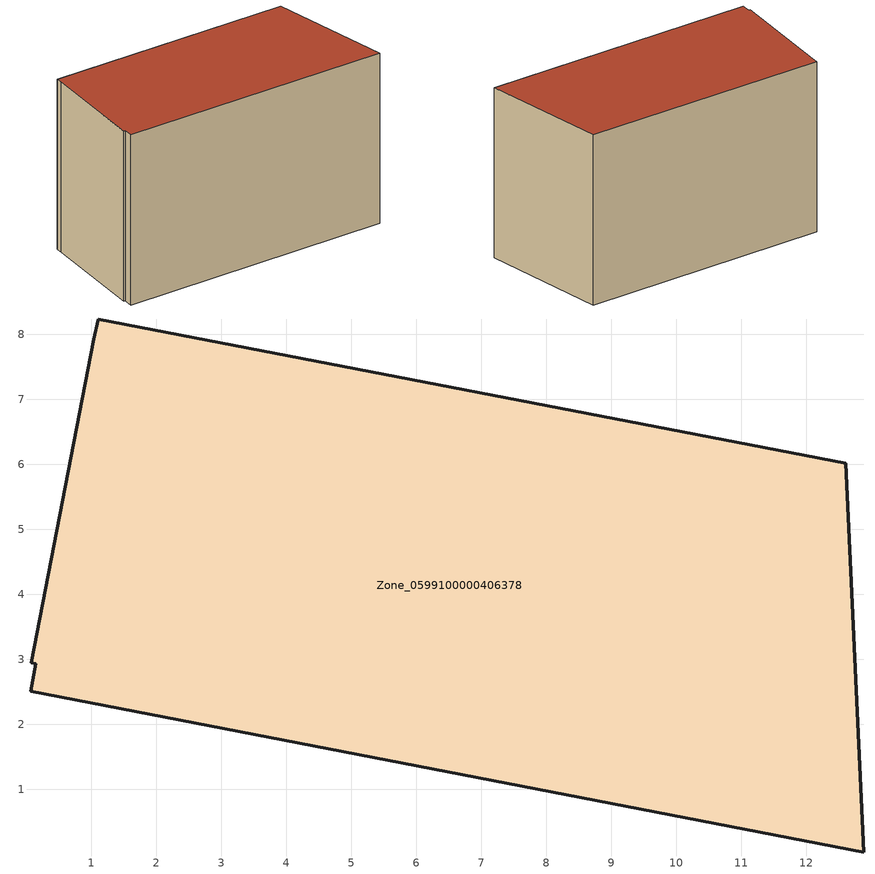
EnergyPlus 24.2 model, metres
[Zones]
Zone_0599100000406378
 floor ground (C_G): 0.07,2.51 0.15,2.93 0.08,2.95 1.04,7.92 1.11,8.23 12.61,6.01 12.88,0.04 z0
 wall outside (C_F): 0.15,2.93 0.07,2.51 12.88,0.04 12.61,6.01 1.11,8.23 1.04,7.92 0.08,2.95 0.15,2.93 z0:8.65
 roof outside (C_R): 1.11,8.23 1.04,7.92 0.08,2.95 0.15,2.93 0.07,2.51 12.88,0.04 12.61,6.01 z8.65
[BUILDING]
Pand.0599100000406378: North Axis=0; Terrain=City; Loads Convergence Tolerance Value=0.04; Temperature Convergence Tolerance Value=0.4; Solar Distribution=FullExterior; Maximum Number of Warmup Days=25; Minimum Number of Warmup Days=1
[Site:Location]
Rotterdam.The.Hague.AP_ZH_NLD Design_Conditions: Latitude=51.96; Longitude=4.45; Time Zone=1; Elevation=-4.5
[SITE:GROUNDTEMPERATURE:BUILDINGSURFACE]
18, 18, 18, 18, 18, 18, 18, 18, 18, 18, 18, 18
[MATERIAL] Thermal Absorptance=0.9; Solar Absorptance=0.7; Visible Absorptance=0.7
Name | Roughness | Thickness | Conductivity | Density | Specific Heat
G.TI.1992-2005 | MediumSmooth | 0.15 | 0.06 | 540 | 1210
F.TI.1992-2005 | Rough | 0.3 | 0.12 | 1920 | 840
R.TI.1992-2005 | MediumRough | 0.2 | 0.08 | 1500 | 1000
[CONSTRUCTION]
C_G: G.TI.1992-2005
C_F: F.TI.1992-2005
C_R: R.TI.1992-2005
[ZONE]
Zone_0599100000406378: Type=1; Multiplier=1; Ceiling Height=Autocalculate; Volume=Autocalculate; Floor Area=autocalculate; Part of Total Floor Area=Yes
[ZONEINFILTRATION:DESIGNFLOWRATE]
Infil_Zone_0599100000406378: Zone or ZoneList or Space or SpaceList=Zone_0599100000406378; Schedule=AlwaysOn; Design Flow Rate Calculation Method=Flow/Area; Flow Rate per Floor Area=0.0015; Constant Term Coefficient=1; Temperature Term Coefficient=0; Velocity Term Coefficient=0; Velocity Squared Term Coefficient=0
[HVACTEMPLATE:ZONE:IDEALLOADSAIRSYSTEM]
Zone_0599100000406378: Maximum Heating Supply Air Temperature=50; Minimum Cooling Supply Air Temperature=13; Maximum Heating Supply Air Humidity Ratio=0.0156; Minimum Cooling Supply Air Humidity Ratio=0.0077; Heating Limit=NoLimit; Cooling Limit=NoLimit; Dehumidification Control Type=ConstantSensibleHeatRatio; Cooling Sensible Heat Ratio=0.7; Dehumidification Setpoint=60; Humidification Control Type=None; Humidification Setpoint=30; Outdoor Air Method=None; Outdoor Air Flow Rate per Person=0.00944; Outdoor Air Flow Rate per Zone Floor Area=0; Outdoor Air Flow Rate per Zone=0; Demand Controlled Ventilation Type=None; Outdoor Air Economizer Type=NoEconomizer; Heat Recovery Type=None; Sensible Heat Recovery Effectiveness=0.7; Latent Heat Recovery Effectiveness=0.65
[ZONECONTROL:THERMOSTAT]
ThermostatControl_Zone_0599100000406378: Zone or ZoneList=Zone_0599100000406378; Control Type Schedule=DualSetpointControlType; Control 1=Thermostat_Zone_0599100000406378; Temperature Difference Between Cutout And Setpoint=0
[THERMOSTATSETPOINT:DUALSETPOINT]
Thermostat_Zone_0599100000406378: Heating Setpoint Temperature Schedule=HeatingSetpoint_Zone_0599100000406378; Cooling Setpoint Temperature Schedule=CoolingSetpoint_Zone_0599100000406378
[SCHEDULE:COMPACT]
HeatingSetpoint_Zone_0599100000406378: Through: 12/31, For: AllDays, Until: 24:00, 21
CoolingSetpoint_Zone_0599100000406378: Through: 12/31, For: AllDays, Until: 24:00, 24
DualSetpointControlType: Through: 12/31, For: AllDays, Until: 24:00, 4
AlwaysOn: Through: 12/31, For: AllDays, Until: 24:00, 1
